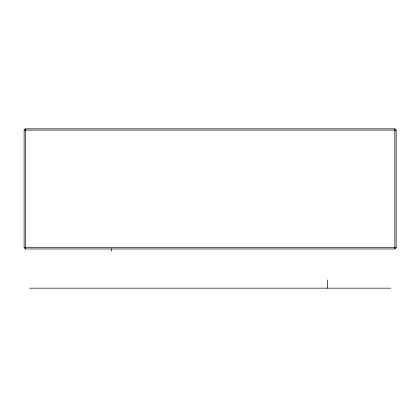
<?xml version="1.0" encoding="UTF-8"?>
<svg xmlns="http://www.w3.org/2000/svg" width="417" height="417" viewBox="0 0 417 417"><rect width="100%" height="100%" fill="white"/><g stroke="black" fill="none" stroke-linecap="round" stroke-linejoin="round"><path stroke-width="0.63" d="M24.118 130.12L25.411 128.827L394.857 128.827L396.15 130.12L396.15 247.672L394.857 248.959L25.411 248.959L24.118 247.672L24.118 130.12L396.15 130.12M24.118 247.672L396.15 247.672M29.664 288.173L390.604 288.173M394.857 128.827L394.857 248.959M327.418 279.916L327.418 288.173M111.527 248.85L111.527 251.206M25.411 128.827L25.411 248.959"/></g></svg>
